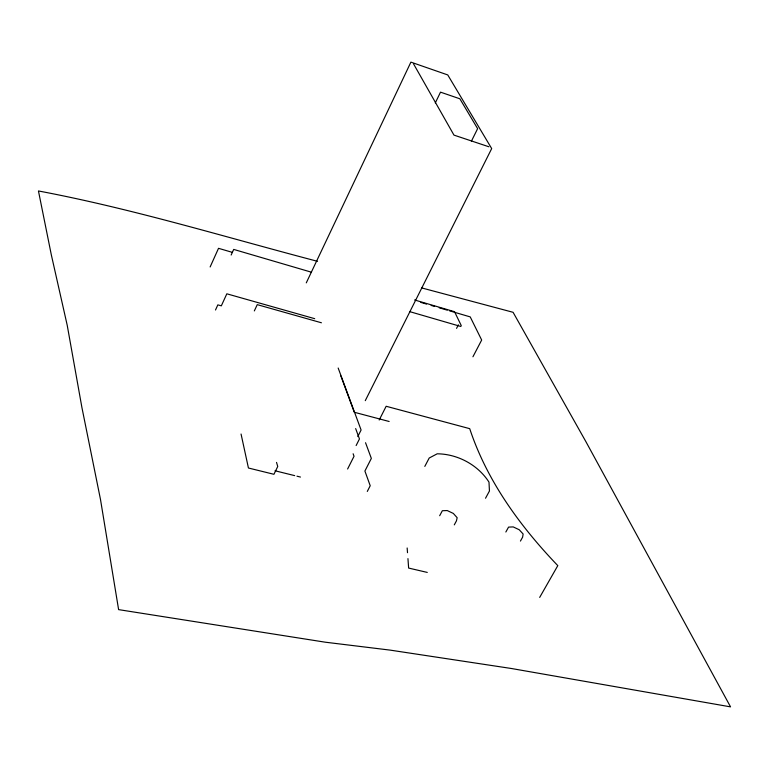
<?xml version="1.0" encoding="UTF-8"?>
<svg xmlns="http://www.w3.org/2000/svg" width="769" height="769" viewBox="0 0 769 769"><rect width="100%" height="100%" fill="white"/><g stroke="black" fill="none" stroke-linecap="round" stroke-linejoin="round"><path stroke-width="1.15" d="M210.139 266.958L218.521 248.32L232.325 252.357M231.152 255.029L233.699 249.416L311.397 272.188M215.503 310.003L217.838 304.87L221.328 305.841L226.826 293.806L314.704 318.683M254.328 310.916L257.25 304.639L321.432 322.778M306.283 282.867L410.896 62.135L447.75 74.929L491.689 148.58L365.275 400.668M435.312 102.911L440.512 92.155L459.862 98.788L477.626 128.663L471.416 141.169M357.796 436.552L361.094 430.006L338.168 368.024M356.134 445.539L359.45 438.945L355.663 428.583M347.607 469.003L354.028 456.286L353.125 453.758M379.204 420.009L386.163 406.272L469.715 428.66C486.998 480.952 520.027 526.198 557.804 565.628L539.684 597.407M367.294 491.439L370.216 485.739L364.9 471.041L371.34 458.411L365.544 442.723M456.555 328.373L458.382 324.826M472.935 356.778L481.673 340.033L470.215 316.895L449.538 310.83M424.805 466.408L429.198 458.026L437.205 453.806C457.651 453.979 477.924 464.861 488.988 482.125L489.449 491.007L485.527 498.235M439.676 515.72L442.348 510.722L447.222 510.549L453.345 513.442L457.161 517.72L456.43 520.901L454.287 524.871M505.848 532.013L508.559 527.111L513.211 526.909L519.229 529.754L523.122 534.003L522.612 537.175L520.44 541.078M427.276 572.415L408.637 568.07L407.945 558.621M275.042 470.772L294.681 475.627M296.988 476.194L300.458 477.059M317.549 261.325C224.759 236.987 132.835 208.764 38.45 190.962L51.321 254.837L67.22 325.287L81.899 407.455L100.489 499.446L118.609 609.625L325.383 642.211L390.114 650.113L511.366 668.492L730.55 706.865L585.997 441.839L513.086 312.301L421.556 287.885M389.152 421.489L354.278 412.261L340.85 375.926M410.04 311.724L460.804 326.479L461.256 325.585L454.537 311.705L414.568 299.968M420.816 302.4L426.555 304.082M431.149 305.428L434.6 306.447M439.195 307.792L447.241 310.147M488.863 146.764L453.97 135.113L413.501 63.798M276.532 462.4L277.744 466.485L273.937 474.3L248.435 468.013L241.053 434.014M407.157 547.98L407.512 552.709"/></g></svg>
